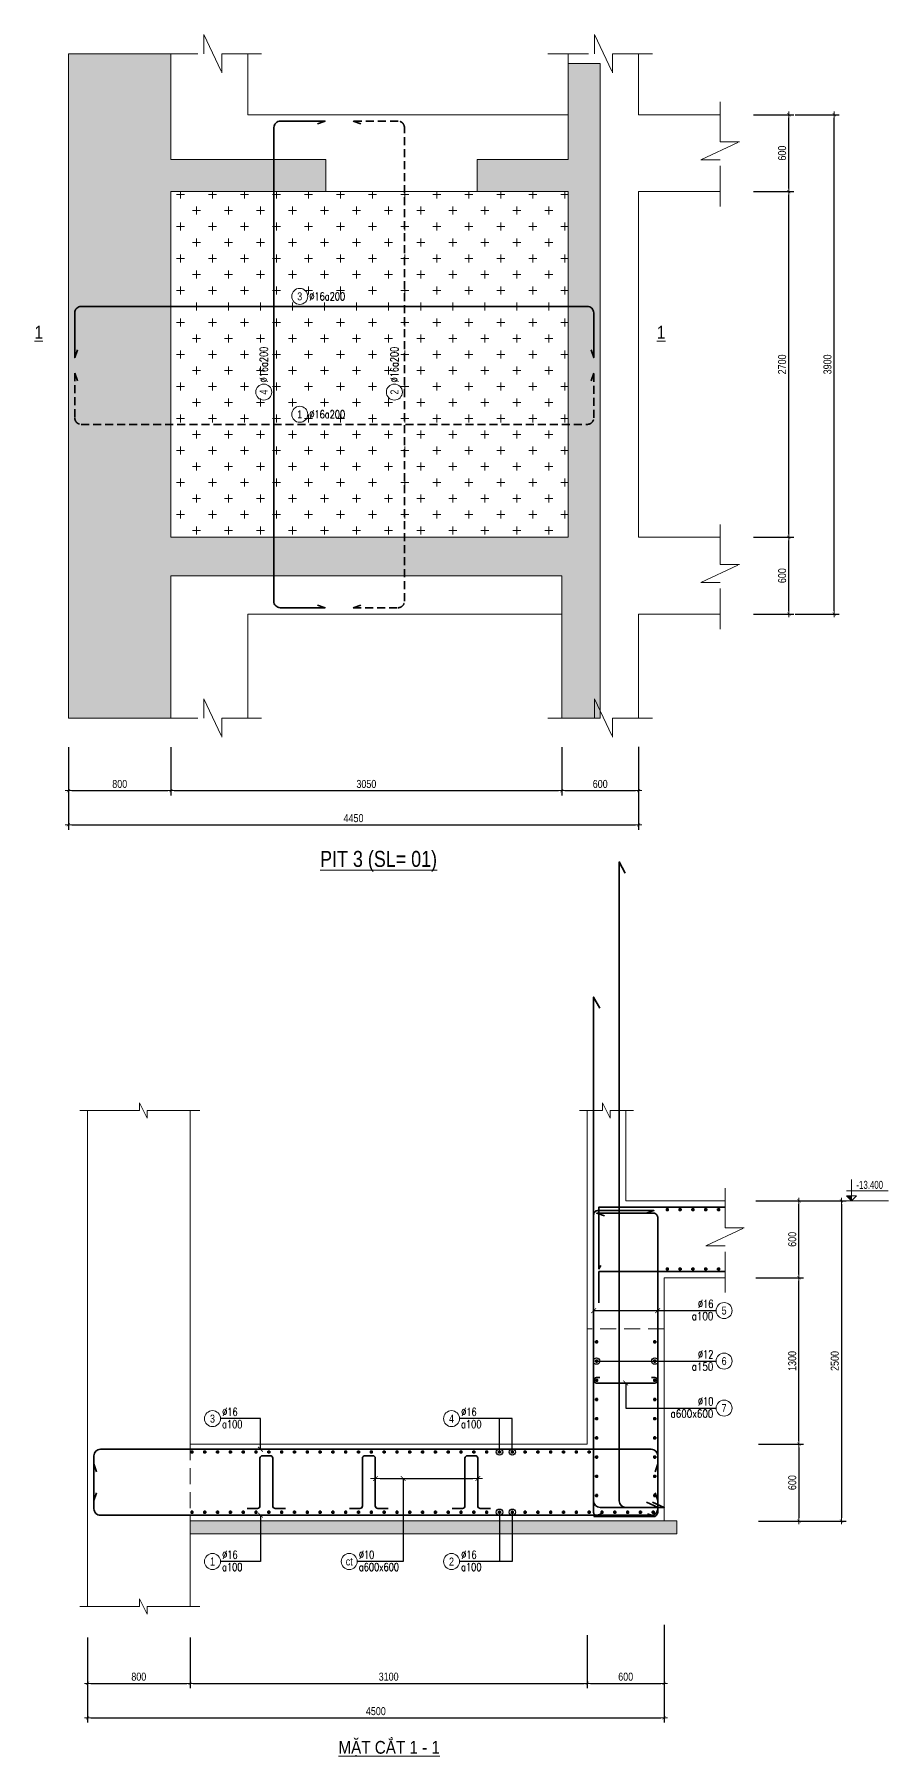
# Model space of a CAD drawing. Header units: millimetres. Extents: x -134772 to 84392, y -129535 to 67259.
# Drawn here: x 24000 to 30665, y 854 to 14303 of the extents above; entities that cross this region are included whole.
import ezdxf
from ezdxf.enums import TextEntityAlignment as Align

# ---------------------------------------------------------------- set-up
doc = ezdxf.new("R2010")
doc.units = ezdxf.units.MM
doc.header["$MEASUREMENT"] = 0
doc.linetypes.add('DASHED2', pattern=[0.375, 0.25, -0.125])
doc.linetypes.add('HIDDEN2', pattern=[4.7625, 3.175, -1.5875])
doc.layers.get('Defpoints').update_dxf_attribs({"color": 252})
for name, color, linetype, lineweight in [('$0$NDC_S_THIN LINE', 7, 'Continuous', 20), ('NDC_S_CONTINUOUS', 3, 'Continuous', 20), ('NDC_S_DIM', 1, 'Continuous', 9), ('NDC_S_HATCH MATERIAL', 8, 'Continuous', 13), ('NDC_S_HIDDEN', 8, 'HIDDEN2', 13), ('NDC_S_LEADER', 1, 'Continuous', 9), ('NDC_S_OPENING', 9, 'DASHED2', 13), ('NDC_S_REBAR', 4, 'Continuous', 35), ('NDC_S_SLAB', 2, 'Continuous', 18), ('NDC_S_VN TEXT', 7, 'Continuous', 9), ('NDC_S_VN TITLE', 6, 'Continuous', 9)]:
    doc.layers.add(name, color=color, linetype=linetype, lineweight=lineweight)
doc.styles.add('ARIAL', font='arial.ttf', dxfattribs={"width": 0.8})
doc.styles.add('NDC_ARIAL', font='arial.ttf', dxfattribs={"width": 0.8})
doc.styles.add('NDC_DIM', font='', dxfattribs={"width": 0.75})
doc.styles.add('NDC_ROMANS', font='romans.shx', dxfattribs={"width": 0.8})
doc.styles.get('NDC_DIM').set_extended_font_data('Dotum')
doc.dimstyles.new('NDC_1-25', dxfattribs={"dimscale": 25, "dimtxt": 2.5, "dimasz": 1, "dimexe": 1.5, "dimexo": 0, "dimgap": 0.8, "dimtad": 1, "dimdec": 0, "dimdsep": 46, "dimtxsty": 'NDC_ARIAL', "dimblk": 'DIMMARK', "dimcen": 49999.938995, "dimdle": 1.5, "dimclrd": 1, "dimclre": 1, "dimclrt": 3, "dimadec": 0, "dimazin": 0, "dimtfac": 1, "dimtdec": 0, "dimtix": 1, "dimtmove": 2, "dimatfit": 3, "dimfxl": 1, "dimarcsym": 0})
doc.dimstyles.new('NDC_dim_25', dxfattribs={"dimscale": 25, "dimtxt": 2.5, "dimasz": 1.5, "dimexe": 1.5, "dimexo": 0, "dimgap": 1, "dimtad": 1, "dimdec": 0, "dimzin": 0, "dimdsep": 46, "dimtxsty": 'ARIAL', "dimblk": 'DIMMARK', "dimcen": 0.09, "dimdle": 1.2, "dimclrd": 1, "dimclre": 1, "dimclrt": 3, "dimadec": 0, "dimazin": 0, "dimtfac": 1, "dimtdec": 0, "dimtix": 1, "dimtofl": 0, "dimtmove": 0, "dimatfit": 3, "dimfxl": 3.75, "dimfxlon": 1, "dimtolj": 1, "dimtzin": 0, "dimarcsym": 0})

# ---------------------------------------------------------------- blocks, each defined once
blk = doc.blocks.new('DIMMARK')
at = {"layer": 'NDC_S_DIM', "color": 1}
blk.add_line((-1.5, 0), (1, 0), dxfattribs=at)
at = {"layer": 'NDC_S_DIM', "color": 2, "const_width": 0.15}
blk.add_lwpolyline([(-0.5, -0.5), (0.5, 0.5)], dxfattribs=at)
blk = doc.blocks.new('*D495')
at = {"layer": 'Defpoints', "color": 0, "transparency": 16777216}
for p in [(29611, 10376), (29887, 10376), (29611, 9776)]:
    blk.add_point(p, dxfattribs=at)
at = {"layer": 'NDC_S_DIM', "color": 1, "lineweight": -2, "transparency": 16777216}
for p, q in [((29611, 10376), (29925, 10376)), ((29887, 9801), (29887, 10351)), ((29611, 9776), (29925, 9776))]:
    blk.add_line(p, q, dxfattribs=at)
at = {"layer": 'NDC_S_DIM', "color": 1, "lineweight": -2, "transparency": 16777216, "xscale": 25, "yscale": 25, "zscale": 25}
for p, rotation in [((29887, 10376), 90), ((29887, 9776), 270)]:
    blk.add_blockref('DIMMARK', p, dxfattribs=dict(at, rotation=rotation))
at = {"layer": 'NDC_S_DIM', "color": 3, "transparency": 16777216, "insert": (29835, 10076), "char_height": 62.5, "attachment_point": 5, "rotation": 90, "style": 'NDC_ARIAL'}
blk.add_mtext('600', dxfattribs=at)
blk = doc.blocks.new('*D496')
at = {"layer": 'Defpoints', "color": 0, "transparency": 16777216}
for p in [(29611, 13076), (29887, 13076), (29611, 10376)]:
    blk.add_point(p, dxfattribs=at)
at = {"layer": 'NDC_S_DIM', "color": 1, "lineweight": -2, "transparency": 16777216}
for p, q in [((29611, 13076), (29925, 13076)), ((29887, 10401), (29887, 13051)), ((29611, 10376), (29925, 10376))]:
    blk.add_line(p, q, dxfattribs=at)
at = {"layer": 'NDC_S_DIM', "color": 1, "lineweight": -2, "transparency": 16777216, "xscale": 25, "yscale": 25, "zscale": 25}
for p, rotation in [((29887, 13076), 90), ((29887, 10376), 270)]:
    blk.add_blockref('DIMMARK', p, dxfattribs=dict(at, rotation=rotation))
at = {"layer": 'NDC_S_DIM', "color": 3, "transparency": 16777216, "insert": (29835, 11726), "char_height": 62.5, "attachment_point": 5, "rotation": 90, "style": 'NDC_ARIAL'}
blk.add_mtext('2700', dxfattribs=at)
blk = doc.blocks.new('*D497')
at = {"layer": 'Defpoints', "color": 0, "transparency": 16777216}
for p in [(29611, 13676), (29887, 13676), (29611, 13076)]:
    blk.add_point(p, dxfattribs=at)
at = {"layer": 'NDC_S_DIM', "color": 1, "lineweight": -2, "transparency": 16777216}
for p, q in [((29611, 13676), (29925, 13676)), ((29887, 13101), (29887, 13651)), ((29611, 13076), (29925, 13076))]:
    blk.add_line(p, q, dxfattribs=at)
at = {"layer": 'NDC_S_DIM', "color": 1, "lineweight": -2, "transparency": 16777216, "xscale": 25, "yscale": 25, "zscale": 25}
for p, rotation in [((29887, 13676), 90), ((29887, 13076), 270)]:
    blk.add_blockref('DIMMARK', p, dxfattribs=dict(at, rotation=rotation))
at = {"layer": 'NDC_S_DIM', "color": 3, "transparency": 16777216, "insert": (29835, 13376), "char_height": 62.5, "attachment_point": 5, "rotation": 90, "style": 'NDC_ARIAL'}
blk.add_mtext('600', dxfattribs=at)
blk = doc.blocks.new('*D498')
at = {"layer": 'Defpoints', "color": 0, "transparency": 16777216}
for p in [(29937, 13676), (30241, 13676), (29937, 9776)]:
    blk.add_point(p, dxfattribs=at)
at = {"layer": 'NDC_S_DIM', "color": 1, "lineweight": -2, "transparency": 16777216}
for p, q in [((29937, 13676), (30279, 13676)), ((30241, 9801), (30241, 13651)), ((29937, 9776), (30279, 9776))]:
    blk.add_line(p, q, dxfattribs=at)
at = {"layer": 'NDC_S_DIM', "color": 1, "lineweight": -2, "transparency": 16777216, "xscale": 25, "yscale": 25, "zscale": 25}
for p, rotation in [((30241, 13676), 90), ((30241, 9776), 270)]:
    blk.add_blockref('DIMMARK', p, dxfattribs=dict(at, rotation=rotation))
at = {"layer": 'NDC_S_DIM', "color": 3, "transparency": 16777216, "insert": (30189, 11726), "char_height": 62.5, "attachment_point": 5, "rotation": 90, "style": 'NDC_ARIAL'}
blk.add_mtext('3900', dxfattribs=at)
blk = doc.blocks.new('*D499')
at = {"layer": 'Defpoints', "color": 0, "transparency": 16777216}
for p in [(24265, 8736), (25065, 8736), (25065, 8397)]:
    blk.add_point(p, dxfattribs=at)
at = {"layer": 'NDC_S_DIM', "color": 1, "lineweight": -2, "transparency": 16777216}
for p, q in [((24265, 8736), (24265, 8359)), ((25065, 8736), (25065, 8359)), ((24290, 8397), (25040, 8397))]:
    blk.add_line(p, q, dxfattribs=at)
at = {"layer": 'NDC_S_DIM', "color": 1, "lineweight": -2, "transparency": 16777216, "xscale": 25, "yscale": 25, "zscale": 25, "rotation": 180}
blk.add_blockref('DIMMARK', (24265, 8397), dxfattribs=at)
at = {"layer": 'NDC_S_DIM', "color": 1, "lineweight": -2, "transparency": 16777216, "xscale": 25, "yscale": 25, "zscale": 25}
blk.add_blockref('DIMMARK', (25065, 8397), dxfattribs=at)
at = {"layer": 'NDC_S_DIM', "color": 3, "transparency": 16777216, "insert": (24665, 8449), "char_height": 62.5, "attachment_point": 5, "style": 'NDC_ARIAL'}
blk.add_mtext('800', dxfattribs=at)
blk = doc.blocks.new('*D500')
at = {"layer": 'Defpoints', "color": 0, "transparency": 16777216}
for p in [(25065, 8736), (28115, 8736), (28115, 8397)]:
    blk.add_point(p, dxfattribs=at)
at = {"layer": 'NDC_S_DIM', "color": 1, "lineweight": -2, "transparency": 16777216}
for p, q in [((25065, 8736), (25065, 8359)), ((28115, 8736), (28115, 8359)), ((25090, 8397), (28090, 8397))]:
    blk.add_line(p, q, dxfattribs=at)
at = {"layer": 'NDC_S_DIM', "color": 1, "lineweight": -2, "transparency": 16777216, "xscale": 25, "yscale": 25, "zscale": 25, "rotation": 180}
blk.add_blockref('DIMMARK', (25065, 8397), dxfattribs=at)
at = {"layer": 'NDC_S_DIM', "color": 1, "lineweight": -2, "transparency": 16777216, "xscale": 25, "yscale": 25, "zscale": 25}
blk.add_blockref('DIMMARK', (28115, 8397), dxfattribs=at)
at = {"layer": 'NDC_S_DIM', "color": 3, "transparency": 16777216, "insert": (26590, 8449), "char_height": 62.5, "attachment_point": 5, "style": 'NDC_ARIAL'}
blk.add_mtext('3050', dxfattribs=at)
blk = doc.blocks.new('*D501')
at = {"layer": 'Defpoints', "color": 0, "transparency": 16777216}
for p in [(28115, 8736), (28715, 8738), (28715, 8397)]:
    blk.add_point(p, dxfattribs=at)
at = {"layer": 'NDC_S_DIM', "color": 1, "lineweight": -2, "transparency": 16777216}
for p, q in [((28115, 8736), (28115, 8359)), ((28715, 8738), (28715, 8359)), ((28140, 8397), (28690, 8397))]:
    blk.add_line(p, q, dxfattribs=at)
at = {"layer": 'NDC_S_DIM', "color": 1, "lineweight": -2, "transparency": 16777216, "xscale": 25, "yscale": 25, "zscale": 25, "rotation": 180}
blk.add_blockref('DIMMARK', (28115, 8397), dxfattribs=at)
at = {"layer": 'NDC_S_DIM', "color": 1, "lineweight": -2, "transparency": 16777216, "xscale": 25, "yscale": 25, "zscale": 25}
blk.add_blockref('DIMMARK', (28715, 8397), dxfattribs=at)
at = {"layer": 'NDC_S_DIM', "color": 3, "transparency": 16777216, "insert": (28415, 8449), "char_height": 62.5, "attachment_point": 5, "style": 'NDC_ARIAL'}
blk.add_mtext('600', dxfattribs=at)
blk = doc.blocks.new('*D502')
at = {"layer": 'Defpoints', "color": 0, "transparency": 16777216}
for p in [(24265, 8425), (28715, 8425), (28715, 8130)]:
    blk.add_point(p, dxfattribs=at)
at = {"layer": 'NDC_S_DIM', "color": 1, "lineweight": -2, "transparency": 16777216}
for p, q in [((24265, 8425), (24265, 8092)), ((28715, 8425), (28715, 8092)), ((24290, 8130), (28690, 8130))]:
    blk.add_line(p, q, dxfattribs=at)
at = {"layer": 'NDC_S_DIM', "color": 1, "lineweight": -2, "transparency": 16777216, "xscale": 25, "yscale": 25, "zscale": 25, "rotation": 180}
blk.add_blockref('DIMMARK', (24265, 8130), dxfattribs=at)
at = {"layer": 'NDC_S_DIM', "color": 1, "lineweight": -2, "transparency": 16777216, "xscale": 25, "yscale": 25, "zscale": 25}
blk.add_blockref('DIMMARK', (28715, 8130), dxfattribs=at)
at = {"layer": 'NDC_S_DIM', "color": 3, "transparency": 16777216, "insert": (26490, 8182), "char_height": 62.5, "attachment_point": 5, "style": 'NDC_ARIAL'}
blk.add_mtext('4450', dxfattribs=at)
blk = doc.blocks.new('*D503')
at = {"layer": 'Defpoints', "color": 0, "transparency": 16777216}
for p in [(24414, 1784), (25214, 1784), (25214, 1425)]:
    blk.add_point(p, dxfattribs=at)
at = {"layer": 'NDC_S_DIM', "color": 1, "lineweight": -2, "transparency": 16777216}
for p, q in [((24414, 1784), (24414, 1388)), ((25214, 1784), (25214, 1388)), ((24439, 1425), (25189, 1425))]:
    blk.add_line(p, q, dxfattribs=at)
at = {"layer": 'NDC_S_DIM', "color": 1, "lineweight": -2, "transparency": 16777216, "xscale": 25, "yscale": 25, "zscale": 25, "rotation": 180}
blk.add_blockref('DIMMARK', (24414, 1425), dxfattribs=at)
at = {"layer": 'NDC_S_DIM', "color": 1, "lineweight": -2, "transparency": 16777216, "xscale": 25, "yscale": 25, "zscale": 25}
blk.add_blockref('DIMMARK', (25214, 1425), dxfattribs=at)
at = {"layer": 'NDC_S_DIM', "color": 3, "transparency": 16777216, "insert": (24814, 1477), "char_height": 62.5, "attachment_point": 5, "style": 'NDC_ARIAL'}
blk.add_mtext('800', dxfattribs=at)
blk = doc.blocks.new('*D504')
at = {"layer": 'Defpoints', "color": 0, "transparency": 16777216}
for p in [(25214, 1784), (28314, 1802), (28314, 1425)]:
    blk.add_point(p, dxfattribs=at)
at = {"layer": 'NDC_S_DIM', "color": 1, "lineweight": -2, "transparency": 16777216}
for p, q in [((25214, 1784), (25214, 1388)), ((28314, 1802), (28314, 1388)), ((25239, 1425), (28289, 1425))]:
    blk.add_line(p, q, dxfattribs=at)
at = {"layer": 'NDC_S_DIM', "color": 1, "lineweight": -2, "transparency": 16777216, "xscale": 25, "yscale": 25, "zscale": 25, "rotation": 180}
blk.add_blockref('DIMMARK', (25214, 1425), dxfattribs=at)
at = {"layer": 'NDC_S_DIM', "color": 1, "lineweight": -2, "transparency": 16777216, "xscale": 25, "yscale": 25, "zscale": 25}
blk.add_blockref('DIMMARK', (28314, 1425), dxfattribs=at)
at = {"layer": 'NDC_S_DIM', "color": 3, "transparency": 16777216, "insert": (26764, 1477), "char_height": 62.5, "attachment_point": 5, "style": 'NDC_ARIAL'}
blk.add_mtext('3100', dxfattribs=at)
blk = doc.blocks.new('*D505')
at = {"layer": 'Defpoints', "color": 0, "transparency": 16777216}
for p in [(28314, 1802), (28914, 1882), (28914, 1425)]:
    blk.add_point(p, dxfattribs=at)
at = {"layer": 'NDC_S_DIM', "color": 1, "lineweight": -2, "transparency": 16777216}
for p, q in [((28314, 1802), (28314, 1388)), ((28914, 1882), (28914, 1388)), ((28339, 1425), (28889, 1425))]:
    blk.add_line(p, q, dxfattribs=at)
at = {"layer": 'NDC_S_DIM', "color": 1, "lineweight": -2, "transparency": 16777216, "xscale": 25, "yscale": 25, "zscale": 25, "rotation": 180}
blk.add_blockref('DIMMARK', (28314, 1425), dxfattribs=at)
at = {"layer": 'NDC_S_DIM', "color": 1, "lineweight": -2, "transparency": 16777216, "xscale": 25, "yscale": 25, "zscale": 25}
blk.add_blockref('DIMMARK', (28914, 1425), dxfattribs=at)
at = {"layer": 'NDC_S_DIM', "color": 3, "transparency": 16777216, "insert": (28614, 1477), "char_height": 62.5, "attachment_point": 5, "style": 'NDC_ARIAL'}
blk.add_mtext('600', dxfattribs=at)
blk = doc.blocks.new('*D506')
at = {"layer": 'Defpoints', "color": 0, "transparency": 16777216}
for p in [(24414, 1784), (28914, 1882), (28914, 1156)]:
    blk.add_point(p, dxfattribs=at)
at = {"layer": 'NDC_S_DIM', "color": 1, "lineweight": -2, "transparency": 16777216}
for p, q in [((24414, 1784), (24414, 1119)), ((28914, 1882), (28914, 1119)), ((24439, 1156), (28889, 1156))]:
    blk.add_line(p, q, dxfattribs=at)
at = {"layer": 'NDC_S_DIM', "color": 1, "lineweight": -2, "transparency": 16777216, "xscale": 25, "yscale": 25, "zscale": 25, "rotation": 180}
blk.add_blockref('DIMMARK', (24414, 1156), dxfattribs=at)
at = {"layer": 'NDC_S_DIM', "color": 1, "lineweight": -2, "transparency": 16777216, "xscale": 25, "yscale": 25, "zscale": 25}
blk.add_blockref('DIMMARK', (28914, 1156), dxfattribs=at)
at = {"layer": 'NDC_S_DIM', "color": 3, "transparency": 16777216, "insert": (26664, 1208), "char_height": 62.5, "attachment_point": 5, "style": 'NDC_ARIAL'}
blk.add_mtext('4500', dxfattribs=at)
blk = doc.blocks.new('*D507')
at = {"layer": 'Defpoints', "color": 0, "transparency": 16777216}
for p in [(29651, 3293), (29651, 2693), (29966, 2693)]:
    blk.add_point(p, dxfattribs=at)
at = {"layer": 'NDC_S_DIM', "color": 1, "lineweight": -2, "transparency": 16777216}
for p, q in [((29651, 3293), (30003, 3293)), ((29966, 3268), (29966, 2718)), ((29651, 2693), (30003, 2693))]:
    blk.add_line(p, q, dxfattribs=at)
at = {"layer": 'NDC_S_DIM', "color": 1, "lineweight": -2, "transparency": 16777216, "xscale": 25, "yscale": 25, "zscale": 25}
for p, rotation in [((29966, 3293), 90), ((29966, 2693), 270)]:
    blk.add_blockref('DIMMARK', p, dxfattribs=dict(at, rotation=rotation))
at = {"layer": 'NDC_S_DIM', "color": 3, "transparency": 16777216, "insert": (29914, 2993), "char_height": 62.5, "attachment_point": 5, "rotation": 90, "style": 'NDC_ARIAL'}
blk.add_mtext('600', dxfattribs=at)
blk = doc.blocks.new('*D508')
at = {"layer": 'Defpoints', "color": 0, "transparency": 16777216}
for p in [(29630, 4593), (29966, 4593), (29651, 3293)]:
    blk.add_point(p, dxfattribs=at)
at = {"layer": 'NDC_S_DIM', "color": 1, "lineweight": -2, "transparency": 16777216}
for p, q in [((29630, 4593), (30003, 4593)), ((29966, 3318), (29966, 4568)), ((29651, 3293), (30003, 3293))]:
    blk.add_line(p, q, dxfattribs=at)
at = {"layer": 'NDC_S_DIM', "color": 1, "lineweight": -2, "transparency": 16777216, "xscale": 25, "yscale": 25, "zscale": 25}
for p, rotation in [((29966, 4593), 90), ((29966, 3293), 270)]:
    blk.add_blockref('DIMMARK', p, dxfattribs=dict(at, rotation=rotation))
at = {"layer": 'NDC_S_DIM', "color": 3, "transparency": 16777216, "insert": (29914, 3943), "char_height": 62.5, "attachment_point": 5, "rotation": 90, "style": 'NDC_ARIAL'}
blk.add_mtext('1300', dxfattribs=at)
blk = doc.blocks.new('*D509')
at = {"layer": 'Defpoints', "color": 0, "transparency": 16777216}
for p in [(29630, 5193), (29966, 5193), (29630, 4593)]:
    blk.add_point(p, dxfattribs=at)
at = {"layer": 'NDC_S_DIM', "color": 1, "lineweight": -2, "transparency": 16777216}
for p, q in [((29630, 5193), (30003, 5193)), ((29966, 4618), (29966, 5168)), ((29630, 4593), (30003, 4593))]:
    blk.add_line(p, q, dxfattribs=at)
at = {"layer": 'NDC_S_DIM', "color": 1, "lineweight": -2, "transparency": 16777216, "xscale": 25, "yscale": 25, "zscale": 25}
for p, rotation in [((29966, 5193), 90), ((29966, 4593), 270)]:
    blk.add_blockref('DIMMARK', p, dxfattribs=dict(at, rotation=rotation))
at = {"layer": 'NDC_S_DIM', "color": 3, "transparency": 16777216, "insert": (29914, 4893), "char_height": 62.5, "attachment_point": 5, "rotation": 90, "style": 'NDC_ARIAL'}
blk.add_mtext('600', dxfattribs=at)
blk = doc.blocks.new('*D510')
at = {"layer": 'Defpoints', "color": 0, "transparency": 16777216}
for p in [(29630, 5193), (29651, 2693), (30298, 2693)]:
    blk.add_point(p, dxfattribs=at)
at = {"layer": 'NDC_S_DIM', "color": 1, "lineweight": -2, "transparency": 16777216}
for p, q in [((29630, 5193), (30335, 5193)), ((30298, 5168), (30298, 2718)), ((29651, 2693), (30335, 2693))]:
    blk.add_line(p, q, dxfattribs=at)
at = {"layer": 'NDC_S_DIM', "color": 1, "lineweight": -2, "transparency": 16777216, "xscale": 25, "yscale": 25, "zscale": 25}
for p, rotation in [((30298, 5193), 90), ((30298, 2693), 270)]:
    blk.add_blockref('DIMMARK', p, dxfattribs=dict(at, rotation=rotation))
at = {"layer": 'NDC_S_DIM', "color": 3, "transparency": 16777216, "insert": (30246, 3943), "char_height": 62.5, "attachment_point": 5, "rotation": 90, "style": 'NDC_ARIAL'}
blk.add_mtext('2500', dxfattribs=at)
blk = doc.blocks.new('kata_block_TD')
at = {"color": 6, "linetype": 'ByBlock', "lineweight": -2, "style": 'ARIAL', "width": 0.8}
blk.add_attdef('SECTDET2', text='', height=5, dxfattribs=at).set_placement((0, 7.97), align=Align.CENTER)
at = {"color": 0, "linetype": 'ByBlock', "lineweight": -2, "style": 'ARIAL', "width": 0.8}
blk.add_attdef('SECTDET1', text='', height=5, dxfattribs=at).set_placement((0, 1.47), align=Align.CENTER)
at = {"color": 3, "lineweight": 25, "style": 'ARIAL', "width": 0.8}
blk.add_attdef('SSCALE', text='', height=2.5, dxfattribs=at).set_placement((0, -4), align=Align.CENTER)
blk = doc.blocks.new('CD')
blk.add_hatch(color=2).paths.add_polyline_path([(0, 160), (-161, 160), (0, 0)])
at = {"ltscale": 50}
h = blk.add_hatch(dxfattribs=at)
h.set_pattern_fill('ANSI31', color=8, scale=140.625054, style=0)
h.set_pattern_definition([(45, (6e-10, 0), (-315.7, 315.7), [])])
h.paths.add_polyline_path([(0, 160), (0, 0), (161, 160)])
at = {"color": 8, "ltscale": 50}
for p, q in [((1156, 0), (-164, 0)), ((-159, 314), (1147, 314))]:
    blk.add_line(p, q, dxfattribs=at)
for points in [[(0, 669), (0, 0)], [(0, 0), (-161, 160), (0, 160)], [(0, 0), (161, 160), (0, 160)]]:
    blk.add_lwpolyline(points, dxfattribs=at)
at = {"color": 3, "style": 'NDC_ARIAL', "width": 0.7}
blk.add_attdef('COT', (154, 375), '', height=250, dxfattribs=at)
blk = doc.blocks.new('*U631')
blk.add_circle((-2.5, 0), 2.5)
at = {"layer": 'NDC_S_VN TEXT', "color": 7, "style": 'ARIAL', "width": 0.8}
blk.add_attdef('SH2', text='', height=2.5, dxfattribs=at).set_placement((-2.5, 0), align=Align.MIDDLE)
at = {"layer": 'NDC_S_VN TEXT', "color": 3, "style": 'NDC_ROMANS', "width": 0.75}
blk.add_attdef('DKKC1', (0.5, -1.25), '', height=2.5, dxfattribs=at)
blk = doc.blocks.new('kata_block_THEP')
at = {"layer": 'NDC_S_REBAR', "color": 0}
for p, q in [((-0.5, 0), (0.5, 0)), ((-0.35, 0.35), (0.35, -0.35)), ((0.35, 0.35), (-0.35, -0.35)), ((0, 0.5), (0, -0.5))]:
    blk.add_line(p, q, dxfattribs=at)
at = {"layer": 'NDC_S_REBAR', "color": 0, "const_width": 0.0833}
blk.add_lwpolyline([(-0.5, 0, 1), (0.5, 0, 1), (-0.5, 0, 1)], format="xyb", dxfattribs=at)
blk = doc.blocks.new('*U287')
at = {"layer": 'NDC_S_REBAR', "xscale": 25, "yscale": 25, "zscale": 25}
blk.add_blockref('kata_block_THEP', (0, 0), dxfattribs=at)
blk = doc.blocks.new('*U598')
at = {"layer": 'NDC_S_CONTINUOUS', "color": 0, "linetype": 'ByBlock', "lineweight": -2, "transparency": 16777216, "xscale": -1, "rotation": 270}
blk.add_blockref('*U287', (0, 0), dxfattribs=at)
blk = doc.blocks.new('*U599')
at = {"layer": 'NDC_S_DIM', "color": 0, "linetype": 'ByBlock', "lineweight": -2, "transparency": 16777216}
for p in [(0, 1200), (0, 1050), (0, 900), (0, 750), (0, 600), (0, 450), (0, 300), (0, 150), (0, 0)]:
    blk.add_blockref('*U598', p, dxfattribs=at)
blk = doc.blocks.new('*U600')
at = {"layer": 'NDC_S_CONTINUOUS', "color": 0, "linetype": 'ByBlock', "lineweight": -2, "transparency": 16777216, "xscale": -1, "rotation": 270}
blk.add_blockref('*U287', (0, 0), dxfattribs=at)
blk = doc.blocks.new('*U601')
at = {"layer": 'NDC_S_DIM', "color": 0, "linetype": 'ByBlock', "lineweight": -2, "transparency": 16777216}
for p in [(0, 1200), (0, 1050), (0, 900), (0, 750), (0, 600), (0, 450), (0, 300), (0, 150), (0, 0)]:
    blk.add_blockref('*U600', p, dxfattribs=at)
blk = doc.blocks.new('*U633')
blk.add_circle((2.5, 0), 2.5)
at = {"layer": 'NDC_S_VN TEXT', "color": 3, "style": 'NDC_ROMANS'}
for tag, width, p in [('DK2', 0.75, (-0.85, 0.85)), ('KC2', 0.8, (-0.85, -2.97))]:
    blk.add_attdef(tag, text='', height=2.5, dxfattribs=dict(at, width=width)).set_placement(p, align=Align.RIGHT)
at = {"layer": 'NDC_S_VN TEXT', "color": 7, "style": 'ARIAL', "width": 0.8}
blk.add_attdef('SH3', text='', height=2.5, dxfattribs=at).set_placement((2.5, 0), align=Align.MIDDLE)
blk = doc.blocks.new('*U277')
at = {"layer": 'NDC_S_REBAR', "xscale": 25, "yscale": 25, "zscale": 25}
blk.add_blockref('kata_block_THEP', (0, 0), dxfattribs=at)
blk = doc.blocks.new('*U602')
at = {"layer": 'NDC_S_CONTINUOUS', "color": 0, "linetype": 'ByBlock', "lineweight": -2, "transparency": 16777216, "xscale": -1, "rotation": 180}
blk.add_blockref('*U277', (0, 0), dxfattribs=at)
blk = doc.blocks.new('*U603')
at = {"layer": 'NDC_S_DIM', "color": 0, "linetype": 'ByBlock', "lineweight": -2, "transparency": 16777216}
for p in [(0, 0), (100, 0), (200, 0), (300, 0), (400, 0), (500, 0), (600, 0), (700, 0), (800, 0), (900, 0), (1000, 0), (1100, 0), (1200, 0), (1300, 0), (1400, 0), (1500, 0), (1600, 0), (1700, 0), (1800, 0), (1900, 0), (2000, 0), (2100, 0), (2200, 0), (2300, 0), (2400, 0), (2500, 0), (2600, 0), (2700, 0), (2800, 0), (2900, 0), (3000, 0), (3100, 0)]:
    blk.add_blockref('*U602', p, dxfattribs=at)
blk = doc.blocks.new('*U604')
at = {"layer": 'NDC_S_CONTINUOUS', "color": 0, "linetype": 'ByBlock', "lineweight": -2, "transparency": 16777216, "xscale": -1, "rotation": 180}
blk.add_blockref('*U277', (0, 0), dxfattribs=at)
blk = doc.blocks.new('*U605')
at = {"layer": 'NDC_S_DIM', "color": 0, "linetype": 'ByBlock', "lineweight": -2, "transparency": 16777216}
for p in [(0, 0), (100, 0), (200, 0), (300, 0), (400, 0), (500, 0), (600, 0), (700, 0), (800, 0), (900, 0), (1000, 0), (1100, 0), (1200, 0), (1300, 0), (1400, 0), (1500, 0), (1600, 0), (1700, 0), (1800, 0), (1900, 0), (2000, 0), (2100, 0), (2200, 0), (2300, 0), (2400, 0), (2500, 0), (2600, 0), (2700, 0), (2800, 0), (2900, 0), (3000, 0), (3100, 0), (3200, 0), (3300, 0), (3400, 0), (3500, 0), (3600, 0)]:
    blk.add_blockref('*U604', p, dxfattribs=at)
blk = doc.blocks.new('*U632')
blk.add_circle((-2.5, 0), 2.5)
at = {"layer": 'NDC_S_VN TEXT', "color": 7, "style": 'ARIAL', "width": 0.8}
blk.add_attdef('SH2', text='', height=2.5, dxfattribs=at).set_placement((-2.5, 0), align=Align.MIDDLE)
at = {"layer": 'NDC_S_VN TEXT', "color": 3, "style": 'NDC_ROMANS', "width": 0.75}
for tag, p in [('DK1', (0.5, 0.85)), ('KC1', (0.5, -2.97))]:
    blk.add_attdef(tag, p, '', height=2.5, dxfattribs=at)
blk = doc.blocks.new('*U606')
at = {"layer": 'NDC_S_REBAR', "ltscale": 0.005}
blk.add_lwpolyline([(-150, -206), (-70, -206, 0.414214), (-50, -186), (-50, 186, -0.414214), (-30, 206), (30, 206, -0.414214), (50, 186), (50, -186, 0.414214), (70, -206), (150, -206)], format="xyb", dxfattribs=at)
blk = doc.blocks.new('*U607')
at = {"layer": 'NDC_S_DIM', "color": 0, "linetype": 'ByBlock', "lineweight": -2, "transparency": 16777216}
for p in [(0, 0), (800, 0), (1600, 0)]:
    blk.add_blockref('*U606', p, dxfattribs=at)
blk = doc.blocks.new('*D610')
at = {"layer": 'Defpoints', "color": 0, "ltscale": 0.005, "transparency": 16777216}
for p in [(26660, 3025), (27460, 3025), (27460, 3025)]:
    blk.add_point(p, dxfattribs=at)
at = {"layer": 'NDC_S_LEADER', "color": 1, "lineweight": -2, "ltscale": 0.005, "transparency": 16777216}
for p, q in [((26660, 3025), (26660, 3063)), ((26697, 3025), (27422, 3025)), ((27460, 3025), (27460, 3063))]:
    blk.add_line(p, q, dxfattribs=at)
at = {"layer": 'NDC_S_LEADER', "color": 1, "lineweight": -2, "ltscale": 0.005, "transparency": 16777216, "xscale": 37.5, "yscale": 37.5, "zscale": 37.5, "rotation": 180}
blk.add_blockref('DIMMARK', (26660, 3025), dxfattribs=at)
at = {"layer": 'NDC_S_LEADER', "color": 1, "lineweight": -2, "ltscale": 0.005, "transparency": 16777216, "xscale": 37.5, "yscale": 37.5, "zscale": 37.5}
blk.add_blockref('DIMMARK', (27460, 3025), dxfattribs=at)
blk = doc.blocks.new('_ARCHTICK')
at = {"color": 0, "linetype": 'ByBlock', "const_width": 0.15}
blk.add_lwpolyline([(-0.5, -0.5), (0.5, 0.5)], dxfattribs=at)
blk = doc.blocks.new('*U637')
at = {"layer": 'NDC_S_CONTINUOUS', "color": 0, "linetype": 'ByBlock', "lineweight": -2, "transparency": 16777216, "xscale": -1, "rotation": 270}
for p in [(0, 232), (0, -232)]:
    blk.add_blockref('*U287', p, dxfattribs=at)
blk = doc.blocks.new('*U638')
at = {"layer": 'NDC_S_DIM', "color": 0, "linetype": 'ByBlock', "lineweight": -2, "transparency": 16777216}
for p in [(-400, 0), (-300, 0), (-200, 0), (-100, 0), (0, 0)]:
    blk.add_blockref('*U637', p, dxfattribs=at)

msp = doc.modelspace()

# ---------------------------------------------------------------- hatches: boundary and pattern name
at = {"layer": '$0$NDC_S_THIN LINE', "ltscale": 100}
h = msp.add_hatch(color=251, dxfattribs=at)
h.dxf.hatch_style = 1
h.paths.add_polyline_path([(25064.6, 13075.6), (26274.6, 13075.6), (26274.6, 13325.6), (25064.6, 13325.6), (25064.6, 14151.4), (24264.6, 14151.4), (24264.6, 8962.9), (25064.6, 8962.9), (25064.6, 10075.6), (28114.6, 10075.6), (28114.6, 8962.9), (28414.6, 8962.9), (28414.6, 14075.6), (28164.6, 14075.6), (28164.6, 13325.6), (27454.6, 13325.6), (27454.6, 13075.6), (28164.6, 13075.6), (28164.6, 10375.6), (25064.6, 10375.6)])
h = msp.add_hatch(dxfattribs=at)
h.set_pattern_fill('BTLOT', color=251, scale=10, pattern_type=2)
h.set_pattern_definition([(50, (-139736.52, -125248.853), (71.726018, -6.275213), [7.5, -82.5]), (355, (-139736.52, -125248.85), (-13.875133, 75.219213), [6, -66]), (100.451444, (-139730.545, -125249.376), (57.850885, 68.944), [6.37402, -70.11421]), (46.1842, (-139736.52, -125228.85), (106.724133, -16.551928), [11.25, -123.75]), (96.635635, (-139727.63, -125230.23), (93.466195, 97.41186), [9.561034, -105.171376]), (351.184164, (-139736.52, -125228.85), (93.466195, 97.41186), [9, -99]), (21, (-139726.52, -125233.853), (59.690705, -40.261889), [7.5, -82.5]), (326, (-139726.52, -125233.85), (24.331533, 72.515005), [6, -66]), (71.451445, (-139721.55, -125237.21), (84.022238, 32.253115), [6.37402, -70.11421]), (37.5, (-139736.523, -125248.853), (1.2159855, 33.2893854), [0, -65.2, 0, -67, 0, -66.25]), (7.5, (-139736.523, -125248.853), (26.306954, 39.441171), [0, -38.2, 0, -63.7, 0, -25.25]), (327.5, (-139758.823, -125248.853), (53.3822436, -2.2554872), [0, -25, 0, -78, 0, -103.5]), (317.5, (-139768.823, -125248.853), (58.318617, 10.010498), [0, -32.5, 0, -51.8, 0, -73.5])])
h.paths.add_polyline_path([(29013.8, 2592.8), (29013.8, 2694.1), (25313.8, 2693.4), (25313.8, 2691.7), (25213.8, 2691.7), (25213.8, 2591.7)])
at = {"layer": 'NDC_S_HATCH MATERIAL'}
h = msp.add_hatch(dxfattribs=at)
h.set_pattern_fill('CROSS', color=251, scale=500)
h.set_pattern_definition([(0, (13857.63, 1052.72), (125, 125), [62.5, -187.5]), (90, (13888.88, 1021.47), (-125, 125), [62.5, -187.5])])
h.paths.add_polyline_path([(28164.6, 13075.6), (25064.6, 13075.6), (25064.6, 10375.6), (26273.4, 10375.6), (27455.8, 10375.6), (28163.4, 10375.6)])

# ---------------------------------------------------------------- linework, layer by layer
at = {"layer": 'NDC_S_CONTINUOUS'}
for p, q in [((25664.6, 13675.6), (25664.6, 14151.4)), ((28714.6, 13675.6), (28714.6, 14151.4)), ((25664.6, 13675.6), (28164.6, 13675.6)), ((28714.6, 13675.6), (29352.3, 13675.6)), ((26274.6, 13075.6), (27454.6, 13075.6)), ((28714.6, 10375.6), (28714.6, 13075.6)), ((28714.6, 13075.6), (29352.3, 13075.6)), ((28714.6, 10375.6), (29352.3, 10375.6)), ((28114.6, 9775.6), (25664.6, 9775.6)), ((25664.6, 8962.9), (25664.6, 9775.6)), ((28714.6, 8962.9), (28714.6, 9775.6)), ((29352.3, 9775.6), (28714.6, 9775.6)), ((28313.8, 5193.4), (28313.8, 5898)), ((28613.8, 5193.4), (28613.8, 5898))]:
    msp.add_line(p, q, dxfattribs=at)
for points in [[(24413.8, 2024.7), (24413.8, 2024.7), (24413.8, 5898), (24413.8, 5898)], [(25213.8, 5898), (25213.8, 5898), (25213.8, 3293.4), (28313.8, 3293.4), (28313.8, 5193.4)], [(28613.8, 5193.4), (29390.9, 5193.4)], [(29390.9, 4593.4), (28913.8, 4593.4), (28913.8, 2693.4), (25213.8, 2693.4), (25213.8, 2024.7), (25213.8, 2024.7)]]:
    msp.add_lwpolyline(points, dxfattribs=at)
at = {"layer": 'NDC_S_DIM'}
for points in [[(25291.4, 5898), (24878.8, 5898), (24878.8, 5838), (24818.8, 5958), (24818.8, 5898), (24353.8, 5898)], [(28673.8, 5898), (28493.8, 5898), (28493.8, 5838), (28433.8, 5958), (28433.8, 5898), (28253.8, 5898)], [(25291.4, 2024.7), (24878.8, 2024.7), (24878.8, 1964.7), (24818.8, 2084.7), (24818.8, 2024.7), (24353.8, 2024.7)]]:
    msp.add_lwpolyline(points, dxfattribs=at)
at = {"layer": 'NDC_S_HATCH MATERIAL', "ltscale": 100}
for p, q in [((28913.8, 2693.4), (29013.8, 2693.4)), ((29013.8, 2693.4), (29013.8, 2593.4))]:
    msp.add_line(p, q, dxfattribs=at)
msp.add_lwpolyline([(29013.8, 2593.4), (25213.8, 2593.4)], dxfattribs=at)
at = {"layer": 'NDC_S_HIDDEN', "ltscale": 100}
for p, q in [((25321.2, 14151.4), (25321.2, 14302.9)), ((25321.2, 14302.9), (25461.8, 14002.6)), ((28371.2, 14151.4), (28371.2, 14302.9)), ((28371.2, 14302.9), (28511.8, 14002.6)), ((24956.5, 14151.4), (25321.2, 14151.4)), ((25772.8, 14151.4), (25461.8, 14151.4)), ((25461.8, 14151.4), (25461.8, 14002.6)), ((28006.5, 14151.4), (28371.2, 14151.4)), ((28822.8, 14151.4), (28511.8, 14151.4)), ((28511.8, 14151.4), (28511.8, 14002.6)), ((29352.3, 13775.6), (29352.3, 13464.5)), ((29200.8, 13323.9), (29501.1, 13464.5)), ((29352.3, 13464.5), (29501.1, 13464.5)), ((29352.3, 13323.9), (29200.8, 13323.9)), ((29352.3, 12959.2), (29352.3, 13323.9)), ((29352.3, 10475.6), (29352.3, 10164.5)), ((29200.8, 10023.9), (29501.1, 10164.5)), ((29352.3, 10164.5), (29501.1, 10164.5)), ((29352.3, 10023.9), (29200.8, 10023.9)), ((29352.3, 9659.2), (29352.3, 10023.9)), ((25321.2, 8962.9), (25321.2, 9114.4)), ((25321.2, 9114.4), (25461.8, 8814.1)), ((28371.2, 8962.9), (28371.2, 9114.4)), ((28371.2, 9114.4), (28511.8, 8814.1)), ((24956.5, 8962.9), (25321.2, 8962.9)), ((25772.8, 8962.9), (25461.8, 8962.9)), ((25461.8, 8962.9), (25461.8, 8814.1)), ((28006.5, 8962.9), (28371.2, 8962.9)), ((28822.8, 8962.9), (28511.8, 8962.9)), ((28511.8, 8962.9), (28511.8, 8814.1)), ((29390.9, 5293.4), (29390.9, 4982.4)), ((29239.4, 4841.8), (29539.7, 4982.4)), ((29390.9, 4982.4), (29539.7, 4982.4)), ((29390.9, 4841.8), (29239.4, 4841.8)), ((29390.9, 4477.1), (29390.9, 4841.8))]:
    msp.add_line(p, q, dxfattribs=at)
at = {"layer": 'NDC_S_OPENING', "ltscale": 500}
msp.add_line((28913.8, 4193.4), (28313.8, 4193.4), dxfattribs=at)
msp.add_lwpolyline([(25213.8, 3293.4), (25213.8, 2693.4)], dxfattribs=at)
at = {"layer": 'NDC_S_REBAR', "ltscale": 0.005}
msp.add_line((28405.6, 4642.3), (28405.6, 4398.1), dxfattribs=at)
at = {"layer": 'NDC_S_REBAR', "ltscale": 250}
for points in [[(26207.7, 9845.6), (26267.7, 9825.6), (25917.7, 9825.6, -0.4142136), (25867.7, 9875.6), (25868.4, 13575.6, -0.4142136), (25918.4, 13625.6), (26268.4, 13625.6), (26208.4, 13605.6)], [(24334.6, 11838.9), (24314.6, 11778.9), (24314.6, 12128.9, -0.4142136), (24364.6, 12178.9), (28314.6, 12178.9, -0.4142136), (28364.6, 12128.9), (28364.6, 11778.9), (28344.6, 11838.9)]]:
    msp.add_lwpolyline(points, format="xyb", dxfattribs=at)
at = {"layer": 'NDC_S_REBAR', "linetype": 'DASHED2', "ltscale": 250}
for points in [[(26547, 9845.6), (26487, 9825.6), (26837, 9825.6, 0.4142136), (26887, 9875.6), (26887, 13575.6, 0.4142136), (26837, 13625.6), (26487, 13625.6), (26547, 13605.6)], [(24334.6, 11597.6), (24314.6, 11657.6), (24314.6, 11307.6, 0.4142136), (24364.6, 11257.6), (28314.6, 11257.6, 0.4142136), (28364.6, 11307.6), (28364.6, 11657.6), (28344.6, 11597.6)]]:
    msp.add_lwpolyline(points, format="xyb", dxfattribs=at)
at = {"layer": 'NDC_S_REBAR', "color": 8, "ltscale": 0.005}
for points in [[(28823.3, 2840), (28914.7, 2799.7), (28613.8, 2799.7, -0.4142142), (28563.8, 2849.7), (28563.8, 7840.6), (28609.2, 7751.5)], [(28777.2, 2840), (28868.7, 2799.7), (28413.8, 2799.7, -0.4142129), (28363.8, 2849.7), (28363.8, 6785.4), (28411.6, 6697.6)]]:
    msp.add_lwpolyline(points, format="xyb", dxfattribs=at)
at = {"layer": 'NDC_S_REBAR', "ltscale": 0.005}
for points in [[(28783.3, 2748.5), (28843.3, 2728.5), (28395.9, 2728.5, -0.4142136), (28363.9, 2760.5), (28363.9, 5085.2, -0.4142136), (28395.9, 5117.2), (28834.2, 5117.2), (28774.2, 5097.2)], [(28425.5, 2748.5), (28365.5, 2728.5), (28831.7, 2728.5, 0.4142136), (28863.7, 2760.5), (28863.7, 5065.2, 0.4142136), (28831.7, 5097.2), (28388.3, 5097.2), (28448.3, 5077.2)], [(24483.9, 2913.4), (24463.9, 2853.4), (24463.9, 3203.4, -0.4142136), (24513.9, 3253.4), (28813.7, 3253.4, -0.4142136), (28863.7, 3203.4), (28863.7, 2853.4), (28843.7, 2913.4)], [(24483.9, 3078.4), (24463.9, 3138.4), (24463.9, 2788.4, 0.4142136), (24513.9, 2738.4), (28813.7, 2738.4, 0.4142136), (28863.7, 2788.4), (28863.7, 3138.4), (28843.7, 3078.4)]]:
    msp.add_lwpolyline(points, format="xyb", dxfattribs=at)
for points in [[(29390.9, 5144.6), (28405.6, 5144.6), (28405.6, 4662.3), (28420.9, 4688.7)], [(29390.9, 4642.3), (28405.6, 4642.3)]]:
    msp.add_lwpolyline(points, dxfattribs=at)
at = {"layer": 'NDC_S_REBAR', "elevation": 0}
msp.add_lwpolyline([(28411.2, 3813.7), (28386.9, 3813.7, 1), (28386.9, 3770.5), (28840.7, 3770.5, 1), (28840.7, 3813.7), (28816.2, 3813.7)], format="xyb", dxfattribs=at)
at = {"layer": 'NDC_S_SLAB', "ltscale": 100}
msp.add_line((28164.6, 14075.6), (28164.6, 14151.4), dxfattribs=at)
msp.add_lwpolyline([(28164.6, 14075.6), (28164.6, 13325.6), (27454.6, 13325.6), (27454.6, 13075.6), (28164.6, 13075.6), (28164.6, 10375.6), (25064.6, 10375.6), (25064.6, 13075.6), (26274.6, 13075.6), (26274.6, 13325.6), (25064.6, 13325.6), (25064.6, 14151.4), (24264.6, 14151.4), (24264.6, 8962.9), (25064.6, 8962.9), (25064.6, 10075.6), (28114.6, 10075.6), (28114.6, 8962.9), (28414.6, 8962.9), (28414.6, 14075.6), (28164.6, 14075.6)], dxfattribs=at)

# ---------------------------------------------------------------- block references
at = {"layer": 'NDC_S_DIM', "ltscale": 0.005, "xscale": 25, "yscale": 25, "zscale": 25}
for name, p, values in [('*U631', (26132.4, 12257.5), {'SH2': '3', 'DKKC1': '%%C16a200'}), ('*U631', (26132.4, 11336.2), {'SH2': '1', 'DKKC1': '%%C16a200'}), ('*U633', (29319.6, 4336.2), {'SH3': '5', 'DK2': '%%C16', 'KC2': 'a100'}), ('*U633', (29319.6, 3942.1, 0), {'SH3': '6', 'DK2': '%%C12', 'KC2': 'a150'}), ('*U633', (29319.6, 3574.5, 0), {'SH3': '7', 'DK2': '%%c10', 'KC2': 'a600x600'}), ('*U632', (25451.6, 3492.5), {'SH2': '3', 'DK1': '%%C16', 'KC1': 'a100'}), ('*U632', (27317.1, 3492.5, 0), {'SH2': '4', 'DK1': '%%C16', 'KC1': 'a100'}), ('*U632', (25451.6, 2376.9), {'SH2': '1', 'DK1': '%%C16', 'KC1': 'a100'}), ('*U632', (26518.9, 2376.9), {'SH2': 'ct', 'DK1': '%%c10', 'KC1': 'a600x600'}), ('*U632', (27317.1, 2376.9, 0), {'SH2': '2', 'DK1': '%%C16', 'KC1': 'a100'})]:
    msp.add_blockref(name, p, dxfattribs=at).add_auto_attribs(values)
at = {"layer": 'NDC_S_DIM', "ltscale": 0.005, "xscale": 25, "yscale": 25, "zscale": 25, "rotation": 90}
for p, values in [((25789.5, 11572.3), {'SH2': '4', 'DKKC1': '%%C16a200'}), ((26808.4, 11572.1), {'SH2': '2', 'DKKC1': '%%C16a200'})]:
    msp.add_blockref('*U631', p, dxfattribs=at).add_auto_attribs(values)
at = {"layer": 'NDC_S_DIM'}
ref = msp.add_blockref('CD', (30376.4, 5193.4), dxfattribs=dict(at, xscale=0.25, yscale=0.25, zscale=0.25))
ref.add_attrib('COT', '-13.400', (30414.8, 5287.1), dxfattribs={"layer": '0', "color": 3, "height": 62.5, "style": 'NDC_DIM', "width": 0.75})
at = {"layer": 'NDC_S_DIM', "xscale": -1}
for name, p in [('*U638', (28938.7, 4892.8)), ('*U599', (28840.7, 2892.1, 0))]:
    msp.add_blockref(name, p, dxfattribs=at)
at = {"layer": 'NDC_S_DIM'}
for name, p in [('*U601', (28386.9, 2892.1, 0)), ('*U603', (25228.9, 3231.7, 0)), ('*U607', (25809.5, 2997)), ('*U605', (25228.9, 2761.7, 0))]:
    msp.add_blockref(name, p, dxfattribs=at)
at = {"layer": 'NDC_S_VN TEXT', "ltscale": 0.005}
ref = msp.add_blockref('kata_block_TD', (26685.4, 7764.8), dxfattribs=dict(at, xscale=25, yscale=25, zscale=25))
ref.add_attrib('SECTDET1', '%%uPIT 3 (SL= 01)', dxfattribs={"layer": '0', "color": 0, "linetype": 'ByBlock', "lineweight": -2, "height": 125, "style": 'ARIAL', "width": 0.8}).set_placement((26685.4, 7801.6), align=Align.CENTER)

# ---------------------------------------------------------------- texts
at = {"layer": 'NDC_S_VN TEXT', "style": 'NDC_ARIAL', "width": 0.85}
msp.add_text('%%UMẶT CẮT 1 - 1', height=100, dxfattribs=at).set_placement((26767.9, 925.6), align=Align.MIDDLE_CENTER)
at = {"layer": 'NDC_S_VN TITLE', "style": 'NDC_ARIAL', "width": 0.85}
for p in [(24032.7, 11977.6), (28890.4, 11977.6)]:
    msp.add_text('%%U1', height=100, dxfattribs=at).set_placement(p, align=Align.MIDDLE_CENTER)

# ---------------------------------------------------------------- dimensions: what is measured, and where the dimension line sits
at = {"layer": 'NDC_S_DIM'}
for base, p1, p2, picture, middle in [((29887.1, 13675.6), (29611.1, 13075.6), (29611.1, 13675.6), '*D497', (29835.2, 13375.6)), ((30241.1, 13675.6), (29936.7, 9775.6), (29936.7, 13675.6), '*D498', (30189.1, 11725.6)), ((29887.1, 13075.6), (29611.1, 10375.6), (29611.1, 13075.6), '*D496', (29835.2, 11725.6)), ((29887.1, 10375.6), (29611.1, 9775.6), (29611.1, 10375.6), '*D495', (29835.2, 10075.6)), ((29966, 5193.4), (29630.3, 4593.4), (29630.3, 5193.4), '*D509', (29914.1, 4893.4)), ((30297.9, 2693.4), (29630.3, 5193.4), (29651.5, 2693.4), '*D510', (30246, 3943.4)), ((29966, 4593.4), (29651.5, 3293.4), (29630.3, 4593.4), '*D508', (29914.1, 3943.4)), ((29966, 2693.4), (29651.5, 3293.4), (29651.5, 2693.4), '*D507', (29914.1, 2993.4))]:
    dim = msp.add_linear_dim(base=base, p1=p1, p2=p2, angle=90, dimstyle='NDC_1-25', dxfattribs=at)
    dim.commit()
    dim.dimension.update_dxf_attribs({"geometry": picture, "text_midpoint": middle})
for base, p1, p2, picture, middle in [((25064.6, 8396.8), (24264.6, 8736.1), (25064.6, 8736.1), '*D499', (24664.6, 8448.7)), ((28114.6, 8396.8), (25064.6, 8736.1), (28114.6, 8736.1), '*D500', (26589.6, 8448.7)), ((28714.6, 8396.8), (28114.6, 8736.1), (28714.6, 8737.8), '*D501', (28414.6, 8448.7)), ((28714.6, 8130), (24264.6, 8424.6), (28714.6, 8424.6), '*D502', (26489.6, 8181.9)), ((28913.8, 1156), (24413.8, 1784.4), (28913.8, 1881.6), '*D506', (26663.8, 1207.9)), ((25213.8, 1425), (24413.8, 1784.4), (25213.8, 1784.4), '*D503', (24813.8, 1476.9)), ((28313.8, 1425), (25213.8, 1784.4), (28313.8, 1801.6), '*D504', (26763.8, 1476.9)), ((28913.8, 1425), (28313.8, 1801.6), (28913.8, 1881.6), '*D505', (28613.8, 1476.9))]:
    dim = msp.add_linear_dim(base=base, p1=p1, p2=p2, dimstyle='NDC_1-25', dxfattribs=at)
    dim.commit()
    dim.dimension.update_dxf_attribs({"geometry": picture, "text_midpoint": middle})
at = {"layer": 'NDC_S_LEADER', "ltscale": 0.005}
dim = msp.add_aligned_dim(p1=(26659.5, 3025.1), p2=(27459.5, 3025.1), distance=0, text=' ', dimstyle='NDC_1-25', override={"dimasz": 1.5, "dimldrblk": 'ARCHTICK'}, dxfattribs=at)
dim.commit()
dim.dimension.update_dxf_attribs({"geometry": '*D610', "text_midpoint": (27059.5, 3025.1)})

# ---------------------------------------------------------------- leaders
at = {"layer": 'NDC_S_CONTINUOUS', "ltscale": 0.005}
for points in [[(28364, 4336.2), (29319.6, 4336.2)], [(28863.7, 4336.2), (29319.6, 4336.2)]]:
    msp.add_leader(points, dimstyle='NDC_dim_25', override={"dimgap": 1, "dimtad": 0, "dimldrblk": 'ARCHTICK'}, dxfattribs=at)
at = {"layer": 'NDC_S_LEADER'}
for points in [[(28386.9, 3942.1, 0), (29319.6, 3942.1, 0)], [(28840.7, 3942.1, 0), (29319.6, 3942.1, 0)], [(27628.9, 3231.7, 0), (27628.9, 3492.5, 0), (27317.1, 3492.5, 0)], [(27728.9, 3231.7, 0), (27728.9, 3492.5, 0), (27317.1, 3492.5, 0)], [(27628.9, 2761.7, 0), (27628.9, 2376.9, 0), (27317.1, 2376.9, 0)], [(27728.9, 2761.7, 0), (27728.9, 2376.9, 0), (27317.1, 2376.9, 0)]]:
    msp.add_leader(points, dimstyle='NDC_1-25', override={"dimasz": 2, "dimldrblk": 'DotBlank'}, dxfattribs=at)
at = {"layer": 'NDC_S_LEADER', "ltscale": 0.005}
for points in [[(28613.8, 3770.5, 0), (28613.8, 3574.5, 0), (29319.6, 3574.5, 0)], [(25763.3, 3253.4), (25763.3, 3492.5), (25451.6, 3492.5)], [(26877.6, 3025.1), (26877.6, 2376.9), (26518.9, 2376.9)], [(25763.3, 2738.4), (25763.3, 2376.9), (25451.6, 2376.9)]]:
    msp.add_leader(points, dimstyle='NDC_1-25', override={"dimasz": 1.5, "dimldrblk": 'ARCHTICK'}, dxfattribs=at)

doc.saveas('drawing.dxf')
